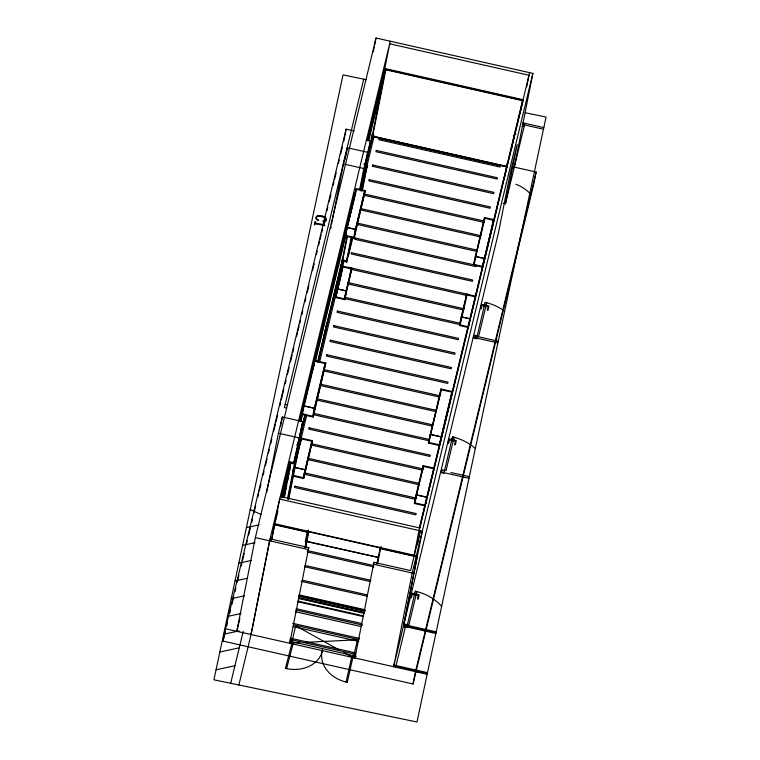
<?xml version="1.0" encoding="UTF-8"?>
<svg xmlns="http://www.w3.org/2000/svg" width="760" height="760" viewBox="0 0 760 760"><rect width="100%" height="100%" fill="white"/><g stroke="black" fill="none" stroke-linecap="round" stroke-linejoin="round"><path stroke-width="1.14" d="M513.105 166.839L536.142 172.035L533.7 184.366L413.022 683.981L223.031 641.098L225.473 628.767L346.142 129.152L354.207 130.976M512.696 168.112L514.32 167.114L532.874 73.397L376.019 38L255.351 537.614L236.797 631.322L239.865 618.63M266.731 492.214L278.416 433.209L282.34 416.993L302.708 421.591L295.146 459.809M280.506 426.246L282.34 416.993M343.7 141.483L346.142 129.152M330.619 228.75L331.075 226.442M331.541 224.124L343.453 163.96L347.367 147.744L367.735 152.342L360.344 189.658M251.037 634.533L269.591 540.825L390.279 41.221L382.27 81.12M345.078 159.315L347.367 147.744M251.056 634.543L270.076 538.887L308.769 547.618L289.74 643.274M271.595 539.752L274.806 523.754L417.382 555.931L417.135 556.966L379.99 548.587L380.247 547.542L377.026 563.54M271.462 540.512L279.69 499.092L422.265 531.269L403.731 624.976M287.498 473.299L289.769 461.795L293.844 462.707L297.882 446.006M283.594 497.144L290.434 462.622L294.994 463.657L287.926 499.329M283.993 497.648L290.823 463.125L294.899 464.046L299.44 445.255L297.16 444.742M284.297 497.562L286.805 484.899M287.261 482.6L289.085 473.394M289.541 471.086L290.453 466.488M373.274 51.88L374.186 47.253M374.651 44.944L376.019 38M293.749 463.258L302.708 421.591M292.866 471.323L293.322 469.024M313.034 369.227L314.783 360.506L325.784 362.995L313.072 417.031L302.081 414.542L303.82 405.821L314.336 408.196L312.74 416.242L302.233 413.858M287.574 498.456L294.51 463.543M288.24 499.244L298.946 445.151L294.415 463.933M288.724 499.348L299.44 445.255M300.162 444.657L301.445 438.178L312.436 440.667L303.648 478.486L292.657 476.007M354.131 238.155L355.841 229.53L346.883 227.496L356.307 188.575L365.275 190.608L354.131 238.155L345.173 236.132L346.921 227.401L355.395 229.32L353.799 237.367L345.325 235.448M352.117 206.141L354.853 192.327L299.659 420.85M347.082 235.743L341.838 262.209L342.332 262.323L318.354 361.608M356.307 188.575L354.815 196.127L356.155 189.259L364.629 191.178L354.616 233.994M319.684 361.646L343.862 261.554L342.228 261.183L317.993 361.855M342.238 262.713L347.481 236.246M335.749 297.587L342.969 266.256L351.927 268.28L344.707 299.62L335.749 297.587L341.259 274.882M313.072 417.031L325.784 362.995M341.221 274.977L342.969 266.256M314.63 361.19L325.137 363.565L313.576 412.803M359.698 189.382L363.822 168.559L370.5 140.904L366.424 139.982M301.283 438.872L311.799 441.247L303.316 477.698L292.809 475.313M346.284 262.428L351.395 236.721M303.648 478.486L312.436 440.667M361.969 183.977L370.5 140.904M346.778 262.533L351.785 237.215M361.294 188.641L361.75 186.333M362.662 181.735L363.574 177.127M364.03 174.828L365.854 165.623L360.002 189.839M310.431 448.134L311.572 442.396M371.754 138.349L384.522 73.901M384.978 71.602L385.434 69.302L523.136 100.377L515.061 133.788M365.313 172.729L373.93 137.037L372.305 136.667L367.232 157.966M361.75 190.95L366.89 164.873M366.624 161.728L372.153 138.852L385.823 69.796L368.695 140.733M362.368 190.294L367.479 164.588L364.125 163.837M342.817 266.94L351.281 268.859L344.375 298.822L335.901 296.903M344.707 299.62L346.417 290.985L337.459 288.952L345.962 290.776M349.695 276.897L351.281 268.859M306.261 541.158L305.349 541.357L307.401 531.107M305.007 547.285L308.218 531.288M305.121 547.608L306.584 540.312M307.258 536.712L306.983 538.165M307.629 534.954L308.085 532.646M305.491 547.399L308.702 531.401L308.455 532.437L274.559 524.789M305.615 547.722L307.078 540.427M307.382 538.669L307.743 536.817M308.123 535.059L308.579 532.76M354.93 657.98L373.948 562.324L410.618 570.598L420.233 530.803L417.468 544.778M377.15 563.863L378.157 558.875M377.52 563.654L380.731 547.656M425.362 505.951L414.361 503.481L416.072 494.845L423.101 465.642L434.102 468.122L427.072 497.325L416.072 494.845M433.95 468.806L423.434 466.44L416.594 494.864L415.007 502.901L425.514 505.267M421.601 473.195L423.101 465.642M422.75 469.889L423.434 466.44M450.309 400.111L439.365 445.531L428.365 443.051L441.019 388.997L452.019 391.476L450.281 400.197M451.867 392.16L441.36 389.794L430.597 434.435L429.01 442.481L439.517 444.847M439.308 397.632L441.019 388.997M468.454 327.541L459.496 325.517L461.206 316.891L466.659 294.177L475.627 296.191M413.981 555.987L419.026 530.537L529.615 72.665M470.44 317.775L475.475 296.875L467.001 294.975L460.132 324.947L468.606 326.857M464.949 302.803L466.659 294.177M532.874 73.397L412.186 573.002L393.632 666.719L498.417 232.95L510.131 173.764L517.18 144.571L505.466 203.756L503.291 203.272M425.79 503.794L426.645 499.481M394.098 664.772L394.44 663.043M491.834 228.18L482.457 267.111L473.499 265.098L484.576 217.531L493.544 219.545L491.796 228.275M475.731 256.481L474.135 264.518L482.609 266.427L484.205 258.39L475.731 256.481L484.918 218.329L493.392 220.238M439.365 445.531L441.113 436.8L430.597 434.435M484.576 217.531L473.499 265.098M468.882 325.385L469.974 319.96M482.457 267.111L493.544 219.545M504.877 176.215L507.519 162.868L508.012 162.982M511.698 148.181L512.62 143.545M512.839 142.443L514.577 133.674L515.878 133.969M520.039 113.316L522.547 100.653L385.339 69.692M526.699 86.82L528.989 75.249L389.652 43.804M413.022 683.981L415.463 671.65L536.142 172.035M324.13 335.217L326.724 323.028M351.652 657.371L346.094 682.053L347.272 682.318L353.372 655.13L355.499 655.605L354.901 658.084M414.361 503.481L419.767 481.013M420.308 478.772L421.391 474.278M459.496 325.517L464.683 303.943M315.362 222.043C315.343 219.716 313.699 226.765 314.763 224.542A1.14 0.912 11.2 0 1 315.903 223.744M223.031 641.098L225.264 631.864M226.651 626.097L227.487 622.639M229.719 613.406L230.555 609.947M231.952 604.172L233.624 597.255M235.011 591.48L235.847 588.021M237.243 582.255L238.916 575.329M241.148 566.096L241.984 562.637M242.535 560.329L244.207 553.403M246.44 544.179L247.275 540.711M248.672 534.945L250.344 528.019M251.731 522.253L252.567 518.795M253.963 513.019L255.635 506.103M257.868 496.869L258.704 493.411M259.255 491.103L260.927 484.177M263.159 474.943L263.995 471.485M265.392 465.719L267.064 458.793M268.46 453.026L269.297 449.559M270.683 443.792L271.805 439.175M273.752 431.101L275.424 424.175M275.984 421.866L277.656 414.95M279.88 405.716L280.716 402.249M281.276 399.95L283.784 389.557M285.18 383.791L286.017 380.332M287.403 374.566L289.076 367.64M290.472 361.874L292.144 354.948M292.704 352.64L293.816 348.023M296.599 336.481L297.435 333.022M297.996 330.714L299.108 326.097M299.668 323.788L300.504 320.33M301.901 314.564L302.736 311.096M304.959 301.872L305.795 298.404M307.192 292.638L308.864 285.712M312.483 270.712L314.165 263.796M316.388 254.562L317.224 251.104M318.62 245.328L319.456 241.87M320.017 239.561L321.128 234.945M321.689 232.636L322.525 229.178M325.584 216.486L323.608 224.637L316.084 223.136M326.981 210.719L327.816 207.252M329.213 201.486L330.885 194.56M333.108 185.335L333.944 181.868M334.505 179.559L336.176 172.643M338.409 163.409L339.245 159.952M340.632 154.175L342.304 147.259M324.206 224.038L323.959 223.544M324.795 225.682L315.903 223.877M363.717 79.163L284.392 407.597L286.606 408.101M230.689 683.288L243.219 631.389M275.433 521.151L277.913 510.881M281.228 497.183L289.769 461.795M367.346 140.6L384.769 68.466L522.956 99.655M314.783 360.506L303.791 405.916L314.783 408.405M345.173 236.132L354.597 197.21M281.903 497.914L290.434 462.622M300.352 421.553L355.519 193.163L356.003 193.268M368.153 140.828L385.434 69.302M282.52 497.496L290.918 462.735M300.922 421.344L302.86 413.298M315.362 361.551L346.19 233.909M238.868 684.988L251.389 633.137M297.407 445.797L305.083 414.39M317.68 361.94L342.304 259.873L346.617 260.841M365.816 162.535L372.219 136.002L507.613 166.564M297.768 445.265L305.273 414.2M318.05 361.276L342.228 261.183M365.911 163.153L372.305 136.667M299.649 437.779L305.206 414.77M299.183 440.952L305.577 414.504M362.852 177.004L365.617 165.566M360.639 190.76L366.985 164.483M298.841 447.934L306.622 415.72M361.133 190.864L367.479 164.588M295.991 460.636L301.445 438.178M346.835 259.986L352.327 237.206M348.545 255.417L352.897 237.405M355.395 229.32L364.629 191.178M355.841 229.53L365.275 190.608M314.336 408.196L325.137 363.565M303.591 476.558L310.203 449.284M305.349 541.357L378.784 557.517M307.962 532.323L308.531 529.995M306.755 541.262L378.29 557.413M308.769 547.618L308.294 549.556L255.351 537.614M289.721 643.378L290.32 640.899L292.448 641.373L285.466 668.363L286.634 668.629L292.961 644.128M291.403 643.758L295.745 625.812M373.948 562.324L373.483 564.271L412.186 573.002M357.551 639.778L353.21 657.723L343.976 652.593M380.484 548.692L381.045 546.355M428.365 443.051L439.033 398.772M452.019 391.476L441.075 436.895L430.074 434.425M419.283 528.219L441.826 434.862M442.387 432.563L444.058 425.647M444.609 423.339L445.73 418.731M446.281 416.423L447.953 409.507M448.514 407.208L449.34 403.75M449.901 401.441L484.414 258.533M484.975 256.224L486.647 249.308M487.198 247.009L490.542 233.177M491.103 230.869L522.642 100.263M419.681 528.694L443.156 431.519M443.64 429.476L491.036 233.282M491.568 231.049L508.012 162.63M508.278 161.861L514.795 134.909M505.466 203.756L524.894 123.319M441.598 472.131L441.446 472.777L443.887 473.328L452.456 436.952L454.081 437.323L446.006 470.734L442.149 469.86L441.987 470.506L443.013 470.734M404.833 624.777L404.994 624.131L408.851 624.995L416.917 591.584L415.302 591.223L406.733 627.598L404.282 627.047L404.443 626.401L435.869 633.489M474.259 337.554L474.107 338.209L476.548 338.76L485.117 302.375L486.742 302.746L478.667 336.158L474.81 335.284L474.648 335.939M395.666 667.175L405.849 625.005M475.276 337.791L475.674 336.167M417.506 672.106L417.895 670.481M344.651 297.663L351.927 268.28M404.063 623.58L403.427 626.164L405.46 626.63M316.578 217.35L316.635 217.236A1.947 1.558 11.2 0 1 317.49 216.495L318.088 216.353M318.459 220.153L318.221 220.391A4.266 3.401 11.2 0 1 316.397 219.089M250.201 509.817L250.715 509.703M246.411 527.592L259.103 524.865M242.62 545.366L255.018 542.697M238.82 563.131L251.579 560.395M235.03 580.906L247.475 578.236M231.239 598.681L244.483 595.84M227.449 616.455L241.072 613.529M223.649 634.23L239.143 630.895M219.858 651.994L239.248 647.833M216.068 669.769L234.935 665.722M291.602 643.026L299.849 642.618M305.738 642.333L356.373 639.834M325.707 221.635L323 221.169M366.225 79.686L343.026 74.87L213.93 679.801L416.974 722L546.069 117.059L525.188 112.718M543.827 127.585L522.851 122.854L522.462 124.478L543.476 129.219M522.072 126.103L524.106 126.559M371.478 134.871L374.024 135.451M372.181 136.23L507.556 166.829M372.106 136.572L507.5 167.124M370.937 138.177L373.245 138.691M371.668 138.738L372.153 138.852M364.03 164.226L367.384 164.977M343.453 163.96L363.822 168.559M484.519 221.112L365.645 194.284L365.332 195.576L484.205 222.405M480.994 235.704L362.111 208.876L361.798 210.178L480.681 237.006M476.339 249.964L358.596 223.392L358.283 224.694L477.175 251.522M475.199 256.462L484.167 258.485M342.266 260.091L346.56 261.117M342.19 260.433L346.503 261.411M341.183 261.383L343.339 261.867M347.976 267.263L469.176 294.614M351.13 269.344L466.555 295.393M484.671 304.228L484.12 306.498M486.295 304.589L485.744 306.859M484.367 304.427L483.94 306.185M486.476 304.902L486.048 306.66M484.025 304.94L481.583 304.389L480.538 308.702L481.108 308.826A8.797 7.02 11.2 0 0 481.773 307.22A3.211 2.565 11.2 0 1 482.258 305.226L483.873 305.587M486.542 305.501L488.993 306.052L487.948 310.374L487.378 310.241A8.797 7.02 11.2 0 1 487.521 308.512A3.211 2.565 11.2 0 0 488.015 306.517L486.39 306.156M347.928 282.558L464.512 308.873M347.615 283.86L463.039 309.909M461.728 316.91L470.202 318.81M461.206 316.891L470.164 318.905M344.394 297.16L459.828 323.209M345.23 298.718L460.664 324.767M473.632 335.702L498.228 341.259M473.195 337.345L497.885 342.883M324.397 369.692L439.831 395.741M324.083 370.994L439.517 397.043M320.863 384.284L436.297 410.343M320.549 385.586L435.983 411.635M317.347 398.81L432.782 424.859M317.034 400.102L432.469 426.16M452.01 438.795L451.469 441.075M453.634 439.166L453.083 441.436M451.706 439.005L451.278 440.752M453.815 439.479L453.387 441.237M451.364 439.508L448.923 438.957L447.877 443.27L448.457 443.403A8.797 7.02 11.2 0 0 449.112 441.788A3.211 2.565 11.2 0 1 449.597 439.793L451.212 440.163M453.881 440.078L456.332 440.629L455.287 444.942L454.717 444.818A8.797 7.02 11.2 0 1 454.86 443.089A3.211 2.565 11.2 0 0 455.354 441.094L453.729 440.724M285.171 404.358L287.394 404.852M313.813 413.402L429.248 439.451M313.5 414.703L428.934 440.752M278.416 433.209L298.784 437.808M450.88 472.511L469.328 476.681M440.695 471.922L468.977 478.315M311.353 443.716L423.32 468.986M311.04 445.008L421.847 470.022M296.818 445.075L299.345 445.645M307.838 458.233L418.646 483.246M307.524 459.534L419.491 484.804M416.594 494.864L427.11 497.23M304.304 472.834L416.271 498.094M303.99 474.126L414.798 499.139M280.316 496.489L419.653 527.934M307.306 531.496L308.123 531.677M308.608 531.791L380.152 547.931M274.654 524.4L308.55 532.047M380.085 548.197L417.231 556.577L403.427 626.164L403.835 624.549L436.212 631.855M307.391 550.572L373.188 565.421M307.078 551.874L374.034 566.979M305.016 565.431L370.813 580.279M304.703 566.732L370.5 581.581M414.856 593.066L414.305 595.336M416.48 593.436L415.929 595.707M414.551 593.275L414.124 595.023M416.66 593.75L416.233 595.498M414.209 593.778L411.768 593.227L410.723 597.54L411.293 597.673A8.797 7.02 11.2 0 0 411.958 596.058A3.211 2.565 11.2 0 1 412.442 594.063L414.058 594.424M416.727 594.348L419.168 594.899L418.133 599.212L417.563 599.079A8.797 7.02 11.2 0 1 417.705 597.36A3.211 2.565 11.2 0 0 418.199 595.365L416.575 594.994M302.651 580.288L367.289 594.88M301.178 581.333L366.976 596.182M299.126 594.89L364.923 609.739M299.26 595.536L365.094 610.394M299.212 595.755L365.037 610.669M299.145 596.106L364.981 610.964M298.813 596.192L364.61 611.04M298.775 597.873L364.391 612.683M298.471 597.911L364.268 612.76M298.623 598.528L364.23 613.329M297.996 601.122L363.603 615.923M405.659 625.822L436.041 632.672M297.844 601.768L363.451 616.578M296.162 608.712L361.779 623.523M295.849 610.005L362.615 625.081M295.507 611.733L361.123 626.544M292.638 623.304L359.404 638.381M293.474 624.862L359.091 639.673M293.132 626.591L358.748 641.402M290.263 638.163L355.88 652.973M289.949 639.464L355.566 654.274M289.608 641.193L356.373 656.26M394.022 665.095L427.509 672.657M397.898 666.824L427.338 673.464M225.473 628.767L427.158 674.281M294.395 467.276L304.912 469.651M294.367 467.372L305.358 469.86M250.268 509.504L260.984 514.491M296.77 626.382L337.82 649.173M325.204 217.398L325.622 217.835A3.24 2.593 11.2 0 1 326.192 219.583L326.125 219.925A3.04 2.432 11.2 0 1 325.85 220.542M347.272 682.318A31.132 24.861 11.2 0 1 322.534 649.809A31.132 24.861 11.2 0 1 285.466 668.363M324.691 225.748A2.09 1.672 11.2 0 1 324.254 224.048M316.008 223.278A1.178 0.941 11.2 0 1 315.334 222.034M316.416 219.079A2.66 2.128 11.2 0 1 315.96 217.436L316.084 217.132A3.249 2.593 11.2 0 1 317.528 215.707M318.488 220.067A2.954 2.356 11.2 0 1 316.312 217.303M318.079 216.277A9.101 7.268 11.2 0 1 321.793 216.771A7.819 6.242 11.2 0 1 324.795 217.892L325.47 218.576A1.9 1.52 11.2 0 1 325.764 219.621L325.736 219.744A2.175 1.738 11.2 0 1 324.881 220.837A4.389 3.505 11.2 0 1 323 221.141M325.555 221.673A1.226 0.978 11.2 0 1 325.916 220.618M325.251 217.35A6.621 5.292 11.2 0 0 321.727 215.802L318.079 215.545A3.344 2.669 11.2 0 0 317.537 215.716M340.433 265.24A2.09 1.672 11.2 0 1 340.185 266.38M317.053 361.513A8.816 7.039 11.2 0 1 318.611 360.791M515.897 184.3A33.421 26.685 11.2 0 1 529.806 193.277M415.501 591.27A43.025 34.361 11.2 0 1 441.655 606.356M452.666 437A43.025 34.361 11.2 0 1 475.332 448.533M485.327 302.423A43.025 34.361 11.2 0 1 504.64 311.201M340.851 269.344A4.18 3.334 11.2 0 1 341.601 266.228M294.975 486.2L294.661 487.502L415.862 514.852L416.176 513.551L294.975 486.2M309.111 427.813L308.798 429.115L429.998 456.465L430.312 455.173L309.111 427.813M326.8 354.758L326.486 356.06L447.688 383.41L448.001 382.109L326.8 354.758M330.334 340.166L330.02 341.459L451.221 368.818L451.535 367.517L330.334 340.166M333.849 325.641L333.535 326.942L454.736 354.293L455.05 353.001L333.849 325.641M337.383 311.049L337.07 312.351L458.27 339.701L458.584 338.399L337.383 311.049M351.51 252.662L351.196 253.963L472.397 281.314L472.71 280.022L351.51 252.662M355.062 237.994L354.749 239.286L475.95 266.646L476.263 265.344L355.062 237.994M369.198 179.607L368.885 180.909L490.067 208.259L490.381 206.957L369.198 179.607M372.733 165.015L372.419 166.307L493.591 193.657L493.905 192.356L372.733 165.015M376.266 150.413L375.953 151.715L497.116 179.056L497.429 177.764L376.266 150.413M379.164 138.415L378.851 139.716L500.014 167.057L500.327 165.756L379.164 138.415"/></g></svg>
